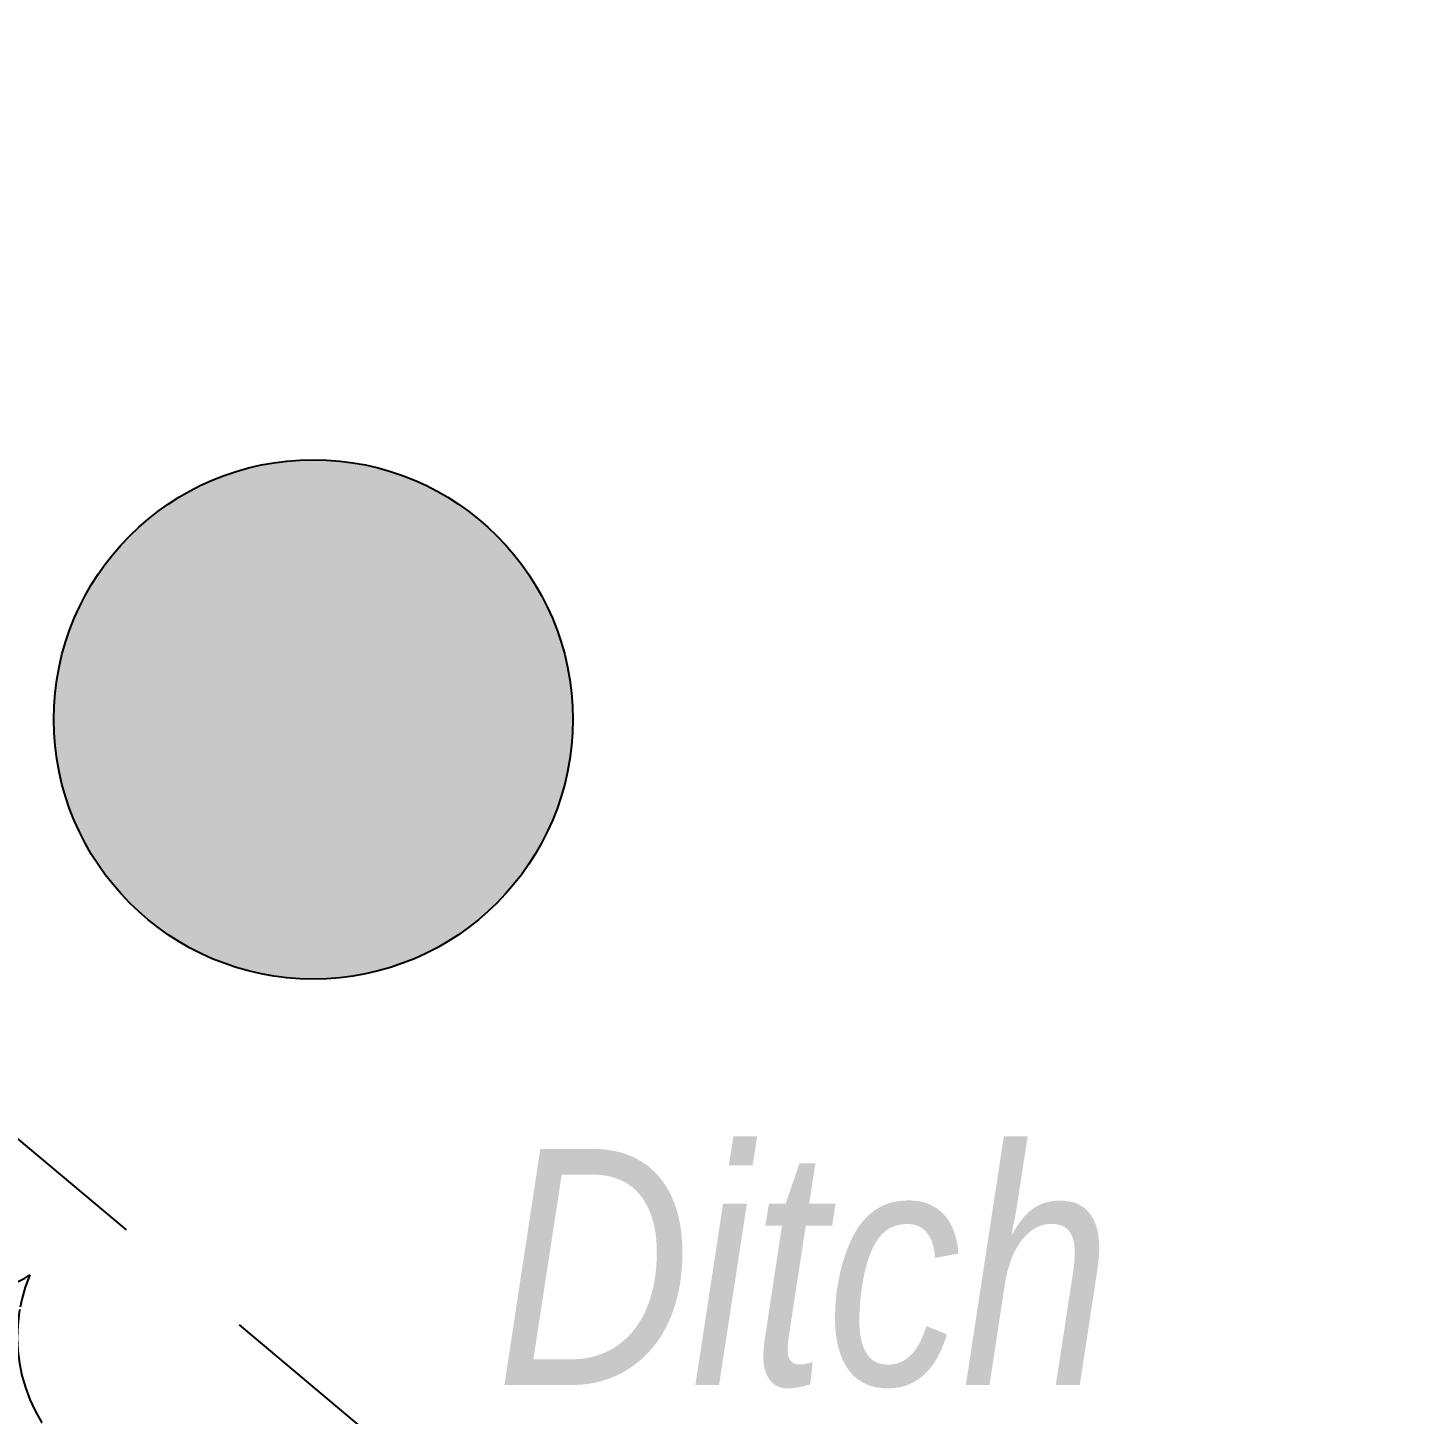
# Model space of a CAD drawing. Extents: x 383425 to 391668, y 6055101 to 6059545.
# Drawn here: x 387234.3 to 387292.5, y 6058573 to 6058631.7 of the extents above; entities that cross this region are included whole.
import ezdxf
from ezdxf.enums import TextEntityAlignment as Align

# ---------------------------------------------------------------- set-up
doc = ezdxf.new("R2010")
doc.units = 0
doc.header["$LTSCALE"] = 5
doc.linetypes.add('0', pattern=[1, 1, 0])
doc.linetypes.add('foc-ACCESSROAD', pattern=[3.75, 2.5, -1.25])
for name, color, linetype in [('AS-UNDERLAY-H', 141, 'Continuous'), ('CG-NOTES', 7, 'Continuous'), ('F-AR', 190, 'foc-ACCESSROAD'), ('T-BUSH', 110, '0')]:
    doc.layers.add(name, color=color, linetype=linetype)
doc.layers.add('T-TEXT', color=48, linetype='Continuous', lineweight=18)
doc.styles.add('80CG', font='ARIALN.TTF', dxfattribs={"height": 10})
doc.styles.add('80L', font='ARIALN.TTF', dxfattribs={"height": 10})

# ---------------------------------------------------------------- blocks, each defined once
blk = doc.blocks.new('*U113')
at = {"layer": 'AS-UNDERLAY-H'}
h = blk.add_hatch(color=256, dxfattribs=at)
h.dxf.hatch_style = 1
edge = h.paths.add_edge_path()
edge.add_arc((0, 0), 11, 0, 360)
at = {"layer": 'CG-NOTES', "color": 182}
blk.add_circle((0, 0), 11, dxfattribs=at)
at = {"color": 182, "style": '80L'}
blk.add_attdef('#', text='', height=10, dxfattribs=at).set_placement((0, 0), align=Align.MIDDLE_CENTER)

msp = doc.modelspace()

# ---------------------------------------------------------------- linework, layer by layer
at = {"layer": 'F-AR', "flags": 128}
msp.add_lwpolyline([(384209.894, 6059527.364), (384231.459, 6059425.618), (384260.496, 6059288.619), (384272.409, 6059245.836), (384281.002, 6059223.353), (384293.503, 6059199.291), (384306.633, 6059179.246), (384328.296, 6059153.9), (384351.109, 6059134.027), (384364.255, 6059122.575), (384393.151, 6059103.561), (384426.467, 6059087.092), (384458.329, 6059076.129), (384459.365, 6059075.914), (384474.048, 6059072.87), (384505.937, 6059066.259), (385008.136, 6059010.014), (385067.212, 6058999.826), (385138.735, 6058982.344), (385149.351, 6058979.234), (385179.302, 6058970.457), (385288.291, 6058938.521), (385462.07, 6058886.131), (385482.637, 6058879.934), (385563.172, 6058855.691), (385589.674, 6058847.713), (385599.265, 6058844.826), (385713.738, 6058810.586), (385717.952, 6058809.325), (385724.126, 6058807.479), (385733.757, 6058804.598), (385737.875, 6058803.366), (385753.504, 6058798.877), (385902.873, 6058755.97), (385917.831, 6058751.673), (385924.591, 6058749.731), (385946.484, 6058745.771), (385965.678, 6058742.294), (385971.681, 6058741.252), (385976.047, 6058740.88), (386020.538, 6058737.088), (386074.127, 6058737.239), (386159.371, 6058741.511), (386179.014, 6058742.542), (386359.777, 6058752.249), (386360.164, 6058752.273), (386583.351, 6058766.597), (386700.549, 6058770.261), (386731.782, 6058771.238), (386795.322, 6058768.01), (386985.892, 6058742.047), (386994.578, 6058740.108), (387026.309, 6058729.541), (387057.569, 6058715.939), (387094.111, 6058695.764), (387148.212, 6058656.524), (387286.824, 6058540.179), (387362.907, 6058476.86), (387378.43, 6058463.941), (387428.53, 6058422.665), (387443.821, 6058409.773), (387462.692, 6058393.664), (388044.62, 6057906.223), (388098.098, 6057861.342), (388118.995, 6057844.675), (388130.764, 6057834.937), (388142.101, 6057825.555), (388202.13, 6057775.286), (388218.183, 6057761.655), (388224.607, 6057756.197), (388228.456, 6057752.932), (388229.684, 6057751.876), (388275.88, 6057712.147), (388362.846, 6057637.363), (388366.402, 6057634.306), (388392.334, 6057609.606), (388428.608, 6057575.057), (388463.917, 6057538.763), (388498.077, 6057502.787), (388789.996, 6057238.857), (388827.103, 6057207.933), (388843.163, 6057194.556), (389166.988, 6056936.796), (389219.374, 6056895.095), (389258.456, 6056863.984), (389261.663, 6056861.434), (389281.224, 6056845.863), (389555.513, 6056627.532), (389567.24, 6056618.215), (389578.714, 6056609.064), (389582.926, 6056605.568), (389594.536, 6056595.932), (389777.524, 6056441.535), (389930.348, 6056312.772), (389952.631, 6056293.898), (389982.193, 6056268.859), (390059.403, 6056203.462), (390114.766, 6056159.168), (390122.572, 6056153.166), (390137.779, 6056143.404), (390151.8, 6056137.566), (390174.174, 6056132.584), (390201.351, 6056132.404), (390219.894, 6056137.257), (390251.366, 6056153.937), (390296.259, 6056184.645), (390450.635, 6056291.008), (390476.868, 6056307.674), (390569.869, 6056367.234), (390664.902, 6056427.617), (390688.307, 6056442.488), (390779.477, 6056502.47), (390827.793, 6056534.259), (390879.423, 6056567.689)], dxfattribs=at)
at = {"layer": 'T-BUSH', "flags": 128}
msp.add_lwpolyline([(387169.22, 6058657.837, 0.75), (387164.907, 6058653.666, 0.75), (387158.078, 6058647.061, 0.75), (387153.765, 6058642.89, 0.75), (387163.201, 6058634.817, 0.75), (387167.919, 6058631.11, 0.75), (387175.388, 6058625.24, 0.75), (387180.106, 6058621.533, 0.75), (387190.327, 6058613.501, 0.75), (387195.045, 6058609.793, 0.75), (387202.515, 6058603.924, 0.75), (387207.232, 6058600.216, 0.75), (387217.454, 6058592.184, 0.75), (387222.172, 6058588.477, 0.75), (387229.641, 6058582.607, 0.75), (387234.359, 6058578.9, 0.75), (387244.426, 6058570.676, 0.75), (387249.035, 6058566.834, 0.75), (387256.332, 6058560.751, 0.75), (387260.94, 6058556.909, 0.75), (387270.925, 6058548.585, 0.75), (387275.534, 6058544.743, 0.75), (387282.831, 6058538.66, 0.75), (387287.44, 6058534.818, 0.75), (387297.4, 6058526.464, 0.75), (387301.941, 6058522.543, 0.75), (387309.131, 6058516.334, 0.75), (387313.672, 6058512.412, 0.75), (387323.511, 6058503.915, 0.75), (387328.129, 6058500.085, 0.75), (387335.509, 6058494.104, 0.75), (387340.171, 6058490.326, 0.75), (387350.592, 6058482.565, 0.75), (387355.484, 6058479.091, 0.75), (387362.61, 6058483.517, 0.75), (387366.514, 6058488.073, 0.75), (387374.767, 6058498.117, 0.75), (387378.556, 6058502.769, 0.75), (387386.509, 6058512.531, 0.75)], format="xyb", dxfattribs=at)

# ---------------------------------------------------------------- block references
at = {"layer": 'CG-NOTES'}
msp.add_blockref('*U113', (387246.369, 6058602.422), dxfattribs=at).add_auto_attribs({'#': '335'})

# ---------------------------------------------------------------- texts
at = {"layer": 'T-TEXT', "insert": (387267.155, 6058579.154), "char_height": 9.99619, "width": 25.90186, "attachment_point": 5, "style": '80CG'}
msp.add_mtext('{\\fArial Narrow|b0|i1|c0|p34;Ditch}', dxfattribs=at)

doc.saveas('drawing.dxf')
